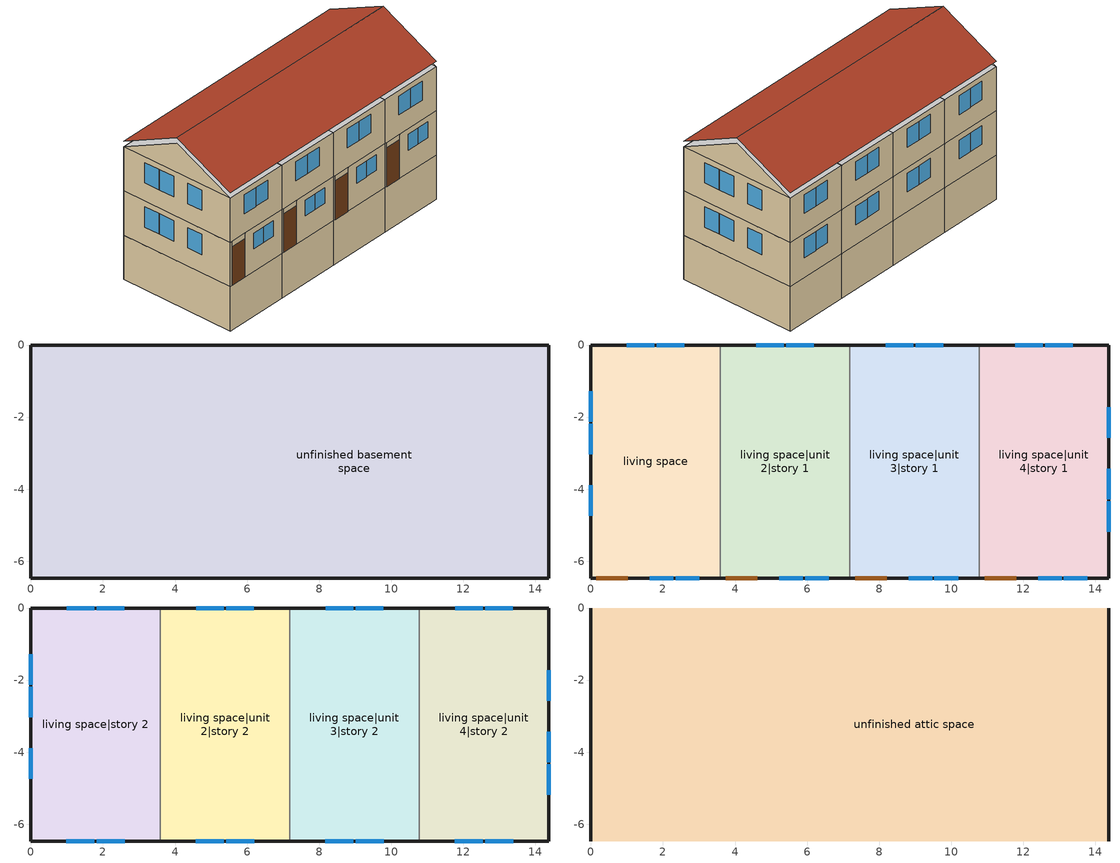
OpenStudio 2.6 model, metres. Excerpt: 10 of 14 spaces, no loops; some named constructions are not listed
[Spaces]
unfinished basement space
 floor foundation (FloorFndGrndUnfinB 3): 0,-6.47 0,0 3.59,0 3.59,-6.47 z-2.44
 floor foundation (FloorFndGrndUnfinB): 3.59,-6.47 3.59,0 7.18,0 7.18,-6.47 z-2.44
 floor foundation (FloorFndGrndUnfinB 1): 7.18,-6.47 7.18,0 10.78,0 10.78,-6.47 z-2.44
 floor foundation (FloorFndGrndUnfinB 2): 10.78,-6.47 10.78,0 14.37,0 14.37,-6.47 z-2.44
 wall foundation (WallFndGrndUnfinB 3): 7.18,0 3.59,0 0,0 0,-6.47 3.59,-6.47 7.18,-6.47 z-2.44:0
 wall foundation (WallFndGrndUnfinB 2): 7.18,-6.47 10.78,-6.47 14.37,-6.47 14.37,0 10.78,0 7.18,0 z-2.44:0
living space
 floor to unfinished basement space (FloorUnfinBInsFin Reversed): 0,-6.47 0,0 3.59,0 3.59,-6.47 z0
 wall outside (WallExtInsFin): 3.59,0 0,0 0,-6.47 0.13,-6.47 1.05,-6.47 3.59,-6.47 z0:2.44
 wall to living space|unit 2|story 1 (WallIntFinUninsFin Reversed): 3.59,-6.47 3.59,0 z0:2.44
 window (WindowConstruction): 1.64,-6.47 2.29,-6.47 / 2.35,-6.47 3,-6.47 z1.26:2.13; 2.6,0 1.83,0 / 1.77,0 1,0 z1.11:2.13; 0,-1.28 0,-2.12 / 0,-2.19 0,-3.03 / 0,-3.89 0,-4.73 z1.01:2.13
 door (Door): 0.15,-6.47 1.02,-6.47 z0:2.13
living space|unit 2|story 1
 floor to unfinished basement space (FloorUnfinBInsFin Reversed): 3.59,-6.47 3.59,0 7.18,0 7.18,-6.47 z0
 wall outside (WallExtInsFin): 7.18,0 3.59,0 / 3.59,-6.47 3.72,-6.47 4.64,-6.47 7.18,-6.47 z0:2.44
 wall to living space|unit 3|story 1 (WallIntFinUninsFin Reversed): 7.18,-6.47 7.18,0 z0:2.44
 window (WindowConstruction): 5.23,-6.47 5.88,-6.47 / 5.94,-6.47 6.6,-6.47 z1.26:2.13; 6.19,0 5.42,0 / 5.36,0 4.59,0 z1.11:2.13
 door (Door): 3.74,-6.47 4.62,-6.47 z0:2.13
living space|unit 3|story 1
 floor to unfinished basement space (FloorUnfinBInsFin Reversed): 7.18,-6.47 7.18,0 10.78,0 10.78,-6.47 z0
 wall outside (WallExtInsFin): 10.78,0 7.18,0 / 7.18,-6.47 7.31,-6.47 8.23,-6.47 10.78,-6.47 z0:2.44
 wall to living space|unit 4|story 1 (WallIntFinUninsFin Reversed): 10.78,-6.47 10.78,0 z0:2.44
 window (WindowConstruction): 8.82,-6.47 9.47,-6.47 / 9.54,-6.47 10.19,-6.47 z1.26:2.13; 9.78,0 9.01,0 / 8.95,0 8.18,0 z1.11:2.13
 door (Door): 7.34,-6.47 8.21,-6.47 z0:2.13
living space|unit 4|story 1
 floor to unfinished basement space (FloorUnfinBInsFin Reversed): 10.78,-6.47 10.78,0 14.37,0 14.37,-6.47 z0
 wall outside (WallExtInsFin): 10.78,-6.47 10.9,-6.47 11.82,-6.47 14.37,-6.47 14.37,0 10.78,0 z0:2.44
 window (WindowConstruction): 12.41,-6.47 13.07,-6.47 / 13.13,-6.47 13.78,-6.47 z1.26:2.13; 13.37,0 12.6,0 / 12.54,0 11.77,0 z1.11:2.13; 14.37,-5.18 14.37,-4.34 / 14.37,-4.28 14.37,-3.44 / 14.37,-2.58 14.37,-1.73 z1.01:2.13
 door (Door): 10.93,-6.47 11.8,-6.47 z0:2.13
living space|story 2
 floor to living space (FloorFinUninsFin): 0,-6.47 0,0 3.59,0 3.59,-6.47 z2.44
 wall outside (WallExtInsFin): 3.59,0 0,0 0,-6.47 3.59,-6.47 z2.44:4.88
 wall to living space|unit 2|story 2 (WallIntFinUninsFin Reversed): 3.59,-6.47 3.59,0 z2.44:4.88
 window (WindowConstruction): 0.99,-6.47 1.77,-6.47 / 1.83,-6.47 2.6,-6.47 z3.54:4.57; 2.6,0 1.83,0 / 1.77,0 1,0 z3.55:4.57; 0,-1.28 0,-2.12 / 0,-2.19 0,-3.03 / 0,-3.89 0,-4.73 z3.45:4.57
living space|unit 2|story 2
 floor to living space|unit 2|story 1 (FloorFinUninsFin): 3.59,-6.47 3.59,0 7.18,0 7.18,-6.47 z2.44
 wall outside (WallExtInsFin): 7.18,0 3.59,0 / 3.59,-6.47 7.18,-6.47 z2.44:4.88
 wall to living space|unit 3|story 2 (WallIntFinUninsFin Reversed): 7.18,-6.47 7.18,0 z2.44:4.88
 window (WindowConstruction): 4.58,-6.47 5.36,-6.47 / 5.42,-6.47 6.2,-6.47 z3.54:4.57; 6.19,0 5.42,0 / 5.36,0 4.59,0 z3.55:4.57
living space|unit 3|story 2
 floor to living space|unit 3|story 1 (FloorFinUninsFin): 7.18,-6.47 7.18,0 10.78,0 10.78,-6.47 z2.44
 wall outside (WallExtInsFin): 10.78,0 7.18,0 / 7.18,-6.47 10.78,-6.47 z2.44:4.88
 wall to living space|unit 4|story 2 (WallIntFinUninsFin Reversed): 10.78,-6.47 10.78,0 z2.44:4.88
 window (WindowConstruction): 8.17,-6.47 8.95,-6.47 / 9.01,-6.47 9.79,-6.47 z3.54:4.57; 9.78,0 9.01,0 / 8.95,0 8.18,0 z3.55:4.57
living space|unit 4|story 2
 floor to living space|unit 4|story 1 (FloorFinUninsFin): 10.78,-6.47 10.78,0 14.37,0 14.37,-6.47 z2.44
 wall outside (WallExtInsFin): 10.78,-6.47 14.37,-6.47 14.37,0 10.78,0 z2.44:4.88
 window (WindowConstruction): 11.76,-6.47 12.54,-6.47 / 12.6,-6.47 13.38,-6.47 z3.54:4.57; 13.37,0 12.6,0 / 12.54,0 11.77,0 z3.55:4.57; 14.37,-5.18 14.37,-4.34 / 14.37,-4.28 14.37,-3.44 / 14.37,-2.58 14.37,-1.73 z3.45:4.57
unfinished attic space
 floor to living space|story 2 (FloorFinInsUnfinAttic): 3.59,0 3.59,-6.47 0,-6.47 0,0 z4.88
 floor to living space|unit 2|story 2 (FloorFinInsUnfinAttic): 7.18,0 7.18,-6.47 3.59,-6.47 3.59,0 z4.88
 floor to living space|unit 3|story 2 (FloorFinInsUnfinAttic): 10.78,0 10.78,-6.47 7.18,-6.47 7.18,0 z4.88
 floor to living space|unit 4|story 2 (FloorFinInsUnfinAttic): 14.37,0 14.37,-6.47 10.78,-6.47 10.78,0 z4.88
 wall outside (WallExtUninsUnfin): 0,-3.23,6.49 0,0,4.88 0,-6.47,4.88; 14.37,-3.23,6.49 14.37,-6.47,4.88 14.37,0,4.88
 roof outside (RoofUnfinInsExt): 0,-3.23,6.8 14.37,-3.23,6.8 14.37,0,5.18 0,0,5.18; 14.37,-3.23,6.8 0,-3.23,6.8 0,-6.47,5.18 14.37,-6.47,5.18
[Schedule:Ruleset]
Name | Default Day Schedule | Summer Design Day Schedule | Winter Design Day Schedule
res nv_2 temp schedule | Schedule Day 69
res nv_2 avail schedule | Schedule Day 70
res mv_2 range exhaust schedule | Schedule Day 73 | res mv_2 range exhaust schedule summer design | res mv_2 range exhaust schedule winter design
res mv_2 bath exhaust schedule | Schedule Day 74 | res mv_2 bath exhaust schedule summer design | res mv_2 bath exhaust schedule winter design
res nv_3 temp schedule | Schedule Day 75
res nv_3 avail schedule | Schedule Day 76
res mv_3 range exhaust schedule | Schedule Day 79 | res mv_3 range exhaust schedule summer design | res mv_3 range exhaust schedule winter design
res mv_3 bath exhaust schedule | Schedule Day 80 | res mv_3 bath exhaust schedule summer design | res mv_3 bath exhaust schedule winter design
res nv_4 temp schedule | Schedule Day 81
res nv_4 avail schedule | Schedule Day 82
res mv_4 range exhaust schedule | Schedule Day 85 | res mv_4 range exhaust schedule summer design | res mv_4 range exhaust schedule winter design
res mv_4 bath exhaust schedule | Schedule Day 86 | res mv_4 bath exhaust schedule summer design | res mv_4 bath exhaust schedule winter design
[Schedule:Day]
Schedule Day 69; Schedule Day 70; Schedule Day 73; res mv_2 range exhaust schedule winter design; Schedule Day 74; res mv_2 bath exhaust schedule winter design; Schedule Day 75; Schedule Day 76; Schedule Day 79; res mv_3 range exhaust schedule winter design; Schedule Day 80; res mv_3 bath exhaust schedule winter design; Schedule Day 81; Schedule Day 82; Schedule Day 85; res mv_4 range exhaust schedule winter design; Schedule Day 86; res mv_4 bath exhaust schedule winter design: 24, 0, 0
res nv_2 temp schedule allday1; res nv_2 temp schedule allday2; res nv_2 temp schedule allday3; res nv_2 temp schedule allday4; res nv_2 temp schedule allday11; res nv_2 temp schedule allday12; res nv_3 temp schedule allday1; res nv_3 temp schedule allday2; res nv_3 temp schedule allday3; res nv_3 temp schedule allday4; res nv_3 temp schedule allday11; res nv_3 temp schedule allday12; res nv_4 temp schedule allday1; res nv_4 temp schedule allday2; res nv_4 temp schedule allday3; res nv_4 temp schedule allday4; res nv_4 temp schedule allday11; res nv_4 temp schedule allday12: 1, 0, 23.8889, 24, 0, 23.8889
res nv_2 temp schedule allday5; res nv_2 temp schedule allday6; res nv_2 temp schedule allday10; res nv_3 temp schedule allday5; res nv_3 temp schedule allday6; res nv_3 temp schedule allday10; res nv_4 temp schedule allday5; res nv_4 temp schedule allday6; res nv_4 temp schedule allday10: 24, 0, 22.2222
res nv_2 temp schedule allday7; res nv_2 temp schedule allday8; res nv_2 temp schedule allday9; res nv_3 temp schedule allday7; res nv_3 temp schedule allday8; res nv_3 temp schedule allday9; res nv_4 temp schedule allday7; res nv_4 temp schedule allday8; res nv_4 temp schedule allday9: 1, 0, 22.2222, 24, 0, 22.2222
res nv_2 availability schedule allday1 on; res nv_2 availability schedule allday1 on 1; res nv_2 availability schedule allday1 on 2; res nv_2 availability schedule allday1 on 3; res nv_2 availability schedule allday1 on 4; res nv_2 availability schedule allday1 on 5; res nv_2 availability schedule allday1 on 6; res nv_2 availability schedule allday1 on 7; res nv_2 availability schedule allday1 on 8; res nv_2 availability schedule allday1 on 9; res nv_2 availability schedule allday1 on 10; res nv_2 availability schedule allday1 on 11; res nv_3 availability schedule allday1 on; res nv_3 availability schedule allday1 on 1; res nv_3 availability schedule allday1 on 2; res nv_3 availability schedule allday1 on 3; res nv_3 availability schedule allday1 on 4; res nv_3 availability schedule allday1 on 5; res nv_3 availability schedule allday1 on 6; res nv_3 availability schedule allday1 on 7; res nv_3 availability schedule allday1 on 8; res nv_3 availability schedule allday1 on 9; res nv_3 availability schedule allday1 on 10; res nv_3 availability schedule allday1 on 11; res nv_4 availability schedule allday1 on; res nv_4 availability schedule allday1 on 1; res nv_4 availability schedule allday1 on 2; res nv_4 availability schedule allday1 on 3; res nv_4 availability schedule allday1 on 4; res nv_4 availability schedule allday1 on 5; res nv_4 availability schedule allday1 on 6; res nv_4 availability schedule allday1 on 7; res nv_4 availability schedule allday1 on 8; res nv_4 availability schedule allday1 on 9; res nv_4 availability schedule allday1 on 10; res nv_4 availability schedule allday1 on 11: 1, 0, 1, 2, 0, 1, 3, 0, 1, 4, 0, 1, 5, 0, 1, 6, 0, 1, 7, 0, 1, 8, 0, 1, 9, 0, 1, 10, 0, 1, 11, 0, 1, 12, 0, 1, 13, 0, 1, 14, 0, 1, 15, 0, 1, 16, 0, 1, 17, 0, 1, 18, 0, 1, 19, 0, 1, 20, 0, 1, 21, 0, 1, 22, 0, 1, 23, 0, 1, 24, 0, 1
res mv_2 range exhaust schedule allday1; res mv_2 range exhaust schedule allday2; res mv_2 range exhaust schedule allday3; res mv_2 range exhaust schedule allday4; res mv_2 range exhaust schedule allday5; res mv_2 range exhaust schedule allday6; res mv_2 range exhaust schedule allday7; res mv_2 range exhaust schedule allday8; res mv_2 range exhaust schedule allday9; res mv_2 range exhaust schedule allday10; res mv_2 range exhaust schedule allday11; res mv_2 range exhaust schedule allday12; res mv_3 range exhaust schedule allday1; res mv_3 range exhaust schedule allday2; res mv_3 range exhaust schedule allday3; res mv_3 range exhaust schedule allday4; res mv_3 range exhaust schedule allday5; res mv_3 range exhaust schedule allday6; res mv_3 range exhaust schedule allday7; res mv_3 range exhaust schedule allday8; res mv_3 range exhaust schedule allday9; res mv_3 range exhaust schedule allday10; res mv_3 range exhaust schedule allday11; res mv_3 range exhaust schedule allday12; res mv_4 range exhaust schedule allday1; res mv_4 range exhaust schedule allday2; res mv_4 range exhaust schedule allday3; res mv_4 range exhaust schedule allday4; res mv_4 range exhaust schedule allday5; res mv_4 range exhaust schedule allday6; res mv_4 range exhaust schedule allday7; res mv_4 range exhaust schedule allday8; res mv_4 range exhaust schedule allday9; res mv_4 range exhaust schedule allday10; res mv_4 range exhaust schedule allday11; res mv_4 range exhaust schedule allday12: 15, 0, 0, 16, 0, 1, 24, 0, 0
res mv_2 range exhaust schedule summer design; res mv_2 bath exhaust schedule summer design; res mv_3 range exhaust schedule summer design; res mv_3 bath exhaust schedule summer design; res mv_4 range exhaust schedule summer design; res mv_4 bath exhaust schedule summer design: 24, 0, 1
res mv_2 bath exhaust schedule allday1; res mv_2 bath exhaust schedule allday2; res mv_2 bath exhaust schedule allday3; res mv_2 bath exhaust schedule allday4; res mv_2 bath exhaust schedule allday5; res mv_2 bath exhaust schedule allday6; res mv_2 bath exhaust schedule allday7; res mv_2 bath exhaust schedule allday8; res mv_2 bath exhaust schedule allday9; res mv_2 bath exhaust schedule allday10; res mv_2 bath exhaust schedule allday11; res mv_2 bath exhaust schedule allday12; res mv_3 bath exhaust schedule allday1; res mv_3 bath exhaust schedule allday2; res mv_3 bath exhaust schedule allday3; res mv_3 bath exhaust schedule allday4; res mv_3 bath exhaust schedule allday5; res mv_3 bath exhaust schedule allday6; res mv_3 bath exhaust schedule allday7; res mv_3 bath exhaust schedule allday8; res mv_3 bath exhaust schedule allday9; res mv_3 bath exhaust schedule allday10; res mv_3 bath exhaust schedule allday11; res mv_3 bath exhaust schedule allday12; res mv_4 bath exhaust schedule allday1; res mv_4 bath exhaust schedule allday2; res mv_4 bath exhaust schedule allday3; res mv_4 bath exhaust schedule allday4; res mv_4 bath exhaust schedule allday5; res mv_4 bath exhaust schedule allday6; res mv_4 bath exhaust schedule allday7; res mv_4 bath exhaust schedule allday8; res mv_4 bath exhaust schedule allday9; res mv_4 bath exhaust schedule allday10; res mv_4 bath exhaust schedule allday11; res mv_4 bath exhaust schedule allday12: 4, 0, 0, 5, 0, 1, 24, 0, 0
[Schedule:Rule] Apply Monday=Yes; Apply Wednesday=Yes; Apply Friday=Yes; Date Specification Type=DateRange; Start Day=1
Name | Schedule Ruleset | Rule Order | Day Schedule | Apply Sunday | Apply Tuesday | Apply Thursday | Apply Saturday | Start Month | End Month | End Day
res nv_2 temp schedule allday ruleset1 | res nv_2 temp schedule | 11 | res nv_2 temp schedule allday1 | Yes | Yes | Yes | Yes | 1 | 1 | 31
res nv_2 temp schedule allday ruleset2 | res nv_2 temp schedule | 10 | res nv_2 temp schedule allday2 | Yes | Yes | Yes | Yes | 2 | 2 | 28
res nv_2 temp schedule allday ruleset3 | res nv_2 temp schedule | 9 | res nv_2 temp schedule allday3 | Yes | Yes | Yes | Yes | 3 | 3 | 31
res nv_2 temp schedule allday ruleset4 | res nv_2 temp schedule | 8 | res nv_2 temp schedule allday4 | Yes | Yes | Yes | Yes | 4 | 4 | 30
res nv_2 temp schedule allday ruleset5 | res nv_2 temp schedule | 7 | res nv_2 temp schedule allday5 | Yes | Yes | Yes | Yes | 5 | 5 | 31
res nv_2 temp schedule allday ruleset6 | res nv_2 temp schedule | 6 | res nv_2 temp schedule allday6 | Yes | Yes | Yes | Yes | 6 | 6 | 30
res nv_2 temp schedule allday ruleset7 | res nv_2 temp schedule | 5 | res nv_2 temp schedule allday7 | Yes | Yes | Yes | Yes | 7 | 7 | 31
res nv_2 temp schedule allday ruleset8 | res nv_2 temp schedule | 4 | res nv_2 temp schedule allday8 | Yes | Yes | Yes | Yes | 8 | 8 | 31
res nv_2 temp schedule allday ruleset9 | res nv_2 temp schedule | 3 | res nv_2 temp schedule allday9 | Yes | Yes | Yes | Yes | 9 | 9 | 30
res nv_2 temp schedule allday ruleset10 | res nv_2 temp schedule | 2 | res nv_2 temp schedule allday10 | Yes | Yes | Yes | Yes | 10 | 10 | 31
res nv_2 temp schedule allday ruleset11 | res nv_2 temp schedule | 1 | res nv_2 temp schedule allday11 | Yes | Yes | Yes | Yes | 11 | 11 | 30
res nv_2 temp schedule allday ruleset12 | res nv_2 temp schedule | 0 | res nv_2 temp schedule allday12 | Yes | Yes | Yes | Yes | 12 | 12 | 31
res nv_2 availability schedule allday ruleset1 on | res nv_2 avail schedule | 11 | res nv_2 availability schedule allday1 on |  |  |  |  | 1 | 1 | 31
res nv_2 availability schedule allday ruleset2 on | res nv_2 avail schedule | 10 | res nv_2 availability schedule allday1 on 1 |  |  |  |  | 2 | 2 | 28
res nv_2 availability schedule allday ruleset3 on | res nv_2 avail schedule | 9 | res nv_2 availability schedule allday1 on 2 |  |  |  |  | 3 | 3 | 31
res nv_2 availability schedule allday ruleset4 on | res nv_2 avail schedule | 8 | res nv_2 availability schedule allday1 on 3 |  |  |  |  | 4 | 4 | 30
res nv_2 availability schedule allday ruleset5 on | res nv_2 avail schedule | 7 | res nv_2 availability schedule allday1 on 4 |  |  |  |  | 5 | 5 | 31
res nv_2 availability schedule allday ruleset6 on | res nv_2 avail schedule | 6 | res nv_2 availability schedule allday1 on 5 |  |  |  |  | 6 | 6 | 30
res nv_2 availability schedule allday ruleset7 on | res nv_2 avail schedule | 5 | res nv_2 availability schedule allday1 on 6 |  |  |  |  | 7 | 7 | 31
res nv_2 availability schedule allday ruleset8 on | res nv_2 avail schedule | 4 | res nv_2 availability schedule allday1 on 7 |  |  |  |  | 8 | 8 | 31
res nv_2 availability schedule allday ruleset9 on | res nv_2 avail schedule | 3 | res nv_2 availability schedule allday1 on 8 |  |  |  |  | 9 | 9 | 30
res nv_2 availability schedule allday ruleset10 on | res nv_2 avail schedule | 2 | res nv_2 availability schedule allday1 on 9 |  |  |  |  | 10 | 10 | 31
res nv_2 availability schedule allday ruleset11 on | res nv_2 avail schedule | 1 | res nv_2 availability schedule allday1 on 10 |  |  |  |  | 11 | 11 | 30
res nv_2 availability schedule allday ruleset12 on | res nv_2 avail schedule | 0 | res nv_2 availability schedule allday1 on 11 |  |  |  |  | 12 | 12 | 31
res mv_2 range exhaust schedule allday ruleset1 | res mv_2 range exhaust schedule | 11 | res mv_2 range exhaust schedule allday1 | Yes | Yes | Yes | Yes | 1 | 1 | 31
res mv_2 range exhaust schedule allday ruleset2 | res mv_2 range exhaust schedule | 10 | res mv_2 range exhaust schedule allday2 | Yes | Yes | Yes | Yes | 2 | 2 | 28
res mv_2 range exhaust schedule allday ruleset3 | res mv_2 range exhaust schedule | 9 | res mv_2 range exhaust schedule allday3 | Yes | Yes | Yes | Yes | 3 | 3 | 31
res mv_2 range exhaust schedule allday ruleset4 | res mv_2 range exhaust schedule | 8 | res mv_2 range exhaust schedule allday4 | Yes | Yes | Yes | Yes | 4 | 4 | 30
res mv_2 range exhaust schedule allday ruleset5 | res mv_2 range exhaust schedule | 7 | res mv_2 range exhaust schedule allday5 | Yes | Yes | Yes | Yes | 5 | 5 | 31
res mv_2 range exhaust schedule allday ruleset6 | res mv_2 range exhaust schedule | 6 | res mv_2 range exhaust schedule allday6 | Yes | Yes | Yes | Yes | 6 | 6 | 30
res mv_2 range exhaust schedule allday ruleset7 | res mv_2 range exhaust schedule | 5 | res mv_2 range exhaust schedule allday7 | Yes | Yes | Yes | Yes | 7 | 7 | 31
res mv_2 range exhaust schedule allday ruleset8 | res mv_2 range exhaust schedule | 4 | res mv_2 range exhaust schedule allday8 | Yes | Yes | Yes | Yes | 8 | 8 | 31
res mv_2 range exhaust schedule allday ruleset9 | res mv_2 range exhaust schedule | 3 | res mv_2 range exhaust schedule allday9 | Yes | Yes | Yes | Yes | 9 | 9 | 30
res mv_2 range exhaust schedule allday ruleset10 | res mv_2 range exhaust schedule | 2 | res mv_2 range exhaust schedule allday10 | Yes | Yes | Yes | Yes | 10 | 10 | 31
res mv_2 range exhaust schedule allday ruleset11 | res mv_2 range exhaust schedule | 1 | res mv_2 range exhaust schedule allday11 | Yes | Yes | Yes | Yes | 11 | 11 | 30
res mv_2 range exhaust schedule allday ruleset12 | res mv_2 range exhaust schedule | 0 | res mv_2 range exhaust schedule allday12 | Yes | Yes | Yes | Yes | 12 | 12 | 31
res mv_2 bath exhaust schedule allday ruleset1 | res mv_2 bath exhaust schedule | 11 | res mv_2 bath exhaust schedule allday1 | Yes | Yes | Yes | Yes | 1 | 1 | 31
res mv_2 bath exhaust schedule allday ruleset2 | res mv_2 bath exhaust schedule | 10 | res mv_2 bath exhaust schedule allday2 | Yes | Yes | Yes | Yes | 2 | 2 | 28
res mv_2 bath exhaust schedule allday ruleset3 | res mv_2 bath exhaust schedule | 9 | res mv_2 bath exhaust schedule allday3 | Yes | Yes | Yes | Yes | 3 | 3 | 31
res mv_2 bath exhaust schedule allday ruleset4 | res mv_2 bath exhaust schedule | 8 | res mv_2 bath exhaust schedule allday4 | Yes | Yes | Yes | Yes | 4 | 4 | 30
res mv_2 bath exhaust schedule allday ruleset5 | res mv_2 bath exhaust schedule | 7 | res mv_2 bath exhaust schedule allday5 | Yes | Yes | Yes | Yes | 5 | 5 | 31
res mv_2 bath exhaust schedule allday ruleset6 | res mv_2 bath exhaust schedule | 6 | res mv_2 bath exhaust schedule allday6 | Yes | Yes | Yes | Yes | 6 | 6 | 30
res mv_2 bath exhaust schedule allday ruleset7 | res mv_2 bath exhaust schedule | 5 | res mv_2 bath exhaust schedule allday7 | Yes | Yes | Yes | Yes | 7 | 7 | 31
res mv_2 bath exhaust schedule allday ruleset8 | res mv_2 bath exhaust schedule | 4 | res mv_2 bath exhaust schedule allday8 | Yes | Yes | Yes | Yes | 8 | 8 | 31
res mv_2 bath exhaust schedule allday ruleset9 | res mv_2 bath exhaust schedule | 3 | res mv_2 bath exhaust schedule allday9 | Yes | Yes | Yes | Yes | 9 | 9 | 30
res mv_2 bath exhaust schedule allday ruleset10 | res mv_2 bath exhaust schedule | 2 | res mv_2 bath exhaust schedule allday10 | Yes | Yes | Yes | Yes | 10 | 10 | 31
res mv_2 bath exhaust schedule allday ruleset11 | res mv_2 bath exhaust schedule | 1 | res mv_2 bath exhaust schedule allday11 | Yes | Yes | Yes | Yes | 11 | 11 | 30
res mv_2 bath exhaust schedule allday ruleset12 | res mv_2 bath exhaust schedule | 0 | res mv_2 bath exhaust schedule allday12 | Yes | Yes | Yes | Yes | 12 | 12 | 31
res nv_3 temp schedule allday ruleset1 | res nv_3 temp schedule | 11 | res nv_3 temp schedule allday1 | Yes | Yes | Yes | Yes | 1 | 1 | 31
res nv_3 temp schedule allday ruleset2 | res nv_3 temp schedule | 10 | res nv_3 temp schedule allday2 | Yes | Yes | Yes | Yes | 2 | 2 | 28
res nv_3 temp schedule allday ruleset3 | res nv_3 temp schedule | 9 | res nv_3 temp schedule allday3 | Yes | Yes | Yes | Yes | 3 | 3 | 31
res nv_3 temp schedule allday ruleset4 | res nv_3 temp schedule | 8 | res nv_3 temp schedule allday4 | Yes | Yes | Yes | Yes | 4 | 4 | 30
res nv_3 temp schedule allday ruleset5 | res nv_3 temp schedule | 7 | res nv_3 temp schedule allday5 | Yes | Yes | Yes | Yes | 5 | 5 | 31
res nv_3 temp schedule allday ruleset6 | res nv_3 temp schedule | 6 | res nv_3 temp schedule allday6 | Yes | Yes | Yes | Yes | 6 | 6 | 30
res nv_3 temp schedule allday ruleset7 | res nv_3 temp schedule | 5 | res nv_3 temp schedule allday7 | Yes | Yes | Yes | Yes | 7 | 7 | 31
res nv_3 temp schedule allday ruleset8 | res nv_3 temp schedule | 4 | res nv_3 temp schedule allday8 | Yes | Yes | Yes | Yes | 8 | 8 | 31
res nv_3 temp schedule allday ruleset9 | res nv_3 temp schedule | 3 | res nv_3 temp schedule allday9 | Yes | Yes | Yes | Yes | 9 | 9 | 30
res nv_3 temp schedule allday ruleset10 | res nv_3 temp schedule | 2 | res nv_3 temp schedule allday10 | Yes | Yes | Yes | Yes | 10 | 10 | 31
res nv_3 temp schedule allday ruleset11 | res nv_3 temp schedule | 1 | res nv_3 temp schedule allday11 | Yes | Yes | Yes | Yes | 11 | 11 | 30
res nv_3 temp schedule allday ruleset12 | res nv_3 temp schedule | 0 | res nv_3 temp schedule allday12 | Yes | Yes | Yes | Yes | 12 | 12 | 31
res nv_3 availability schedule allday ruleset1 on | res nv_3 avail schedule | 11 | res nv_3 availability schedule allday1 on |  |  |  |  | 1 | 1 | 31
res nv_3 availability schedule allday ruleset2 on | res nv_3 avail schedule | 10 | res nv_3 availability schedule allday1 on 1 |  |  |  |  | 2 | 2 | 28
res nv_3 availability schedule allday ruleset3 on | res nv_3 avail schedule | 9 | res nv_3 availability schedule allday1 on 2 |  |  |  |  | 3 | 3 | 31
res nv_3 availability schedule allday ruleset4 on | res nv_3 avail schedule | 8 | res nv_3 availability schedule allday1 on 3 |  |  |  |  | 4 | 4 | 30
res nv_3 availability schedule allday ruleset5 on | res nv_3 avail schedule | 7 | res nv_3 availability schedule allday1 on 4 |  |  |  |  | 5 | 5 | 31
res nv_3 availability schedule allday ruleset6 on | res nv_3 avail schedule | 6 | res nv_3 availability schedule allday1 on 5 |  |  |  |  | 6 | 6 | 30
res nv_3 availability schedule allday ruleset7 on | res nv_3 avail schedule | 5 | res nv_3 availability schedule allday1 on 6 |  |  |  |  | 7 | 7 | 31
res nv_3 availability schedule allday ruleset8 on | res nv_3 avail schedule | 4 | res nv_3 availability schedule allday1 on 7 |  |  |  |  | 8 | 8 | 31
res nv_3 availability schedule allday ruleset9 on | res nv_3 avail schedule | 3 | res nv_3 availability schedule allday1 on 8 |  |  |  |  | 9 | 9 | 30
res nv_3 availability schedule allday ruleset10 on | res nv_3 avail schedule | 2 | res nv_3 availability schedule allday1 on 9 |  |  |  |  | 10 | 10 | 31
res nv_3 availability schedule allday ruleset11 on | res nv_3 avail schedule | 1 | res nv_3 availability schedule allday1 on 10 |  |  |  |  | 11 | 11 | 30
res nv_3 availability schedule allday ruleset12 on | res nv_3 avail schedule | 0 | res nv_3 availability schedule allday1 on 11 |  |  |  |  | 12 | 12 | 31
res mv_3 range exhaust schedule allday ruleset1 | res mv_3 range exhaust schedule | 11 | res mv_3 range exhaust schedule allday1 | Yes | Yes | Yes | Yes | 1 | 1 | 31
res mv_3 range exhaust schedule allday ruleset2 | res mv_3 range exhaust schedule | 10 | res mv_3 range exhaust schedule allday2 | Yes | Yes | Yes | Yes | 2 | 2 | 28
res mv_3 range exhaust schedule allday ruleset3 | res mv_3 range exhaust schedule | 9 | res mv_3 range exhaust schedule allday3 | Yes | Yes | Yes | Yes | 3 | 3 | 31
res mv_3 range exhaust schedule allday ruleset4 | res mv_3 range exhaust schedule | 8 | res mv_3 range exhaust schedule allday4 | Yes | Yes | Yes | Yes | 4 | 4 | 30
res mv_3 range exhaust schedule allday ruleset5 | res mv_3 range exhaust schedule | 7 | res mv_3 range exhaust schedule allday5 | Yes | Yes | Yes | Yes | 5 | 5 | 31
res mv_3 range exhaust schedule allday ruleset6 | res mv_3 range exhaust schedule | 6 | res mv_3 range exhaust schedule allday6 | Yes | Yes | Yes | Yes | 6 | 6 | 30
res mv_3 range exhaust schedule allday ruleset7 | res mv_3 range exhaust schedule | 5 | res mv_3 range exhaust schedule allday7 | Yes | Yes | Yes | Yes | 7 | 7 | 31
res mv_3 range exhaust schedule allday ruleset8 | res mv_3 range exhaust schedule | 4 | res mv_3 range exhaust schedule allday8 | Yes | Yes | Yes | Yes | 8 | 8 | 31
res mv_3 range exhaust schedule allday ruleset9 | res mv_3 range exhaust schedule | 3 | res mv_3 range exhaust schedule allday9 | Yes | Yes | Yes | Yes | 9 | 9 | 30
res mv_3 range exhaust schedule allday ruleset10 | res mv_3 range exhaust schedule | 2 | res mv_3 range exhaust schedule allday10 | Yes | Yes | Yes | Yes | 10 | 10 | 31
res mv_3 range exhaust schedule allday ruleset11 | res mv_3 range exhaust schedule | 1 | res mv_3 range exhaust schedule allday11 | Yes | Yes | Yes | Yes | 11 | 11 | 30
res mv_3 range exhaust schedule allday ruleset12 | res mv_3 range exhaust schedule | 0 | res mv_3 range exhaust schedule allday12 | Yes | Yes | Yes | Yes | 12 | 12 | 31
res mv_3 bath exhaust schedule allday ruleset1 | res mv_3 bath exhaust schedule | 11 | res mv_3 bath exhaust schedule allday1 | Yes | Yes | Yes | Yes | 1 | 1 | 31
res mv_3 bath exhaust schedule allday ruleset2 | res mv_3 bath exhaust schedule | 10 | res mv_3 bath exhaust schedule allday2 | Yes | Yes | Yes | Yes | 2 | 2 | 28
res mv_3 bath exhaust schedule allday ruleset3 | res mv_3 bath exhaust schedule | 9 | res mv_3 bath exhaust schedule allday3 | Yes | Yes | Yes | Yes | 3 | 3 | 31
res mv_3 bath exhaust schedule allday ruleset4 | res mv_3 bath exhaust schedule | 8 | res mv_3 bath exhaust schedule allday4 | Yes | Yes | Yes | Yes | 4 | 4 | 30
res mv_3 bath exhaust schedule allday ruleset5 | res mv_3 bath exhaust schedule | 7 | res mv_3 bath exhaust schedule allday5 | Yes | Yes | Yes | Yes | 5 | 5 | 31
res mv_3 bath exhaust schedule allday ruleset6 | res mv_3 bath exhaust schedule | 6 | res mv_3 bath exhaust schedule allday6 | Yes | Yes | Yes | Yes | 6 | 6 | 30
res mv_3 bath exhaust schedule allday ruleset7 | res mv_3 bath exhaust schedule | 5 | res mv_3 bath exhaust schedule allday7 | Yes | Yes | Yes | Yes | 7 | 7 | 31
res mv_3 bath exhaust schedule allday ruleset8 | res mv_3 bath exhaust schedule | 4 | res mv_3 bath exhaust schedule allday8 | Yes | Yes | Yes | Yes | 8 | 8 | 31
res mv_3 bath exhaust schedule allday ruleset9 | res mv_3 bath exhaust schedule | 3 | res mv_3 bath exhaust schedule allday9 | Yes | Yes | Yes | Yes | 9 | 9 | 30
res mv_3 bath exhaust schedule allday ruleset10 | res mv_3 bath exhaust schedule | 2 | res mv_3 bath exhaust schedule allday10 | Yes | Yes | Yes | Yes | 10 | 10 | 31
res mv_3 bath exhaust schedule allday ruleset11 | res mv_3 bath exhaust schedule | 1 | res mv_3 bath exhaust schedule allday11 | Yes | Yes | Yes | Yes | 11 | 11 | 30
res mv_3 bath exhaust schedule allday ruleset12 | res mv_3 bath exhaust schedule | 0 | res mv_3 bath exhaust schedule allday12 | Yes | Yes | Yes | Yes | 12 | 12 | 31
res nv_4 temp schedule allday ruleset1 | res nv_4 temp schedule | 11 | res nv_4 temp schedule allday1 | Yes | Yes | Yes | Yes | 1 | 1 | 31
res nv_4 temp schedule allday ruleset2 | res nv_4 temp schedule | 10 | res nv_4 temp schedule allday2 | Yes | Yes | Yes | Yes | 2 | 2 | 28
res nv_4 temp schedule allday ruleset3 | res nv_4 temp schedule | 9 | res nv_4 temp schedule allday3 | Yes | Yes | Yes | Yes | 3 | 3 | 31
res nv_4 temp schedule allday ruleset4 | res nv_4 temp schedule | 8 | res nv_4 temp schedule allday4 | Yes | Yes | Yes | Yes | 4 | 4 | 30
res nv_4 temp schedule allday ruleset5 | res nv_4 temp schedule | 7 | res nv_4 temp schedule allday5 | Yes | Yes | Yes | Yes | 5 | 5 | 31
res nv_4 temp schedule allday ruleset6 | res nv_4 temp schedule | 6 | res nv_4 temp schedule allday6 | Yes | Yes | Yes | Yes | 6 | 6 | 30
res nv_4 temp schedule allday ruleset7 | res nv_4 temp schedule | 5 | res nv_4 temp schedule allday7 | Yes | Yes | Yes | Yes | 7 | 7 | 31
res nv_4 temp schedule allday ruleset8 | res nv_4 temp schedule | 4 | res nv_4 temp schedule allday8 | Yes | Yes | Yes | Yes | 8 | 8 | 31
res nv_4 temp schedule allday ruleset9 | res nv_4 temp schedule | 3 | res nv_4 temp schedule allday9 | Yes | Yes | Yes | Yes | 9 | 9 | 30
res nv_4 temp schedule allday ruleset10 | res nv_4 temp schedule | 2 | res nv_4 temp schedule allday10 | Yes | Yes | Yes | Yes | 10 | 10 | 31
res nv_4 temp schedule allday ruleset11 | res nv_4 temp schedule | 1 | res nv_4 temp schedule allday11 | Yes | Yes | Yes | Yes | 11 | 11 | 30
res nv_4 temp schedule allday ruleset12 | res nv_4 temp schedule | 0 | res nv_4 temp schedule allday12 | Yes | Yes | Yes | Yes | 12 | 12 | 31
res nv_4 availability schedule allday ruleset1 on | res nv_4 avail schedule | 11 | res nv_4 availability schedule allday1 on |  |  |  |  | 1 | 1 | 31
res nv_4 availability schedule allday ruleset2 on | res nv_4 avail schedule | 10 | res nv_4 availability schedule allday1 on 1 |  |  |  |  | 2 | 2 | 28
res nv_4 availability schedule allday ruleset3 on | res nv_4 avail schedule | 9 | res nv_4 availability schedule allday1 on 2 |  |  |  |  | 3 | 3 | 31
res nv_4 availability schedule allday ruleset4 on | res nv_4 avail schedule | 8 | res nv_4 availability schedule allday1 on 3 |  |  |  |  | 4 | 4 | 30
res nv_4 availability schedule allday ruleset5 on | res nv_4 avail schedule | 7 | res nv_4 availability schedule allday1 on 4 |  |  |  |  | 5 | 5 | 31
res nv_4 availability schedule allday ruleset6 on | res nv_4 avail schedule | 6 | res nv_4 availability schedule allday1 on 5 |  |  |  |  | 6 | 6 | 30
res nv_4 availability schedule allday ruleset7 on | res nv_4 avail schedule | 5 | res nv_4 availability schedule allday1 on 6 |  |  |  |  | 7 | 7 | 31
res nv_4 availability schedule allday ruleset8 on | res nv_4 avail schedule | 4 | res nv_4 availability schedule allday1 on 7 |  |  |  |  | 8 | 8 | 31
res nv_4 availability schedule allday ruleset9 on | res nv_4 avail schedule | 3 | res nv_4 availability schedule allday1 on 8 |  |  |  |  | 9 | 9 | 30
res nv_4 availability schedule allday ruleset10 on | res nv_4 avail schedule | 2 | res nv_4 availability schedule allday1 on 9 |  |  |  |  | 10 | 10 | 31
res nv_4 availability schedule allday ruleset11 on | res nv_4 avail schedule | 1 | res nv_4 availability schedule allday1 on 10 |  |  |  |  | 11 | 11 | 30
res nv_4 availability schedule allday ruleset12 on | res nv_4 avail schedule | 0 | res nv_4 availability schedule allday1 on 11 |  |  |  |  | 12 | 12 | 31
res mv_4 range exhaust schedule allday ruleset1 | res mv_4 range exhaust schedule | 11 | res mv_4 range exhaust schedule allday1 | Yes | Yes | Yes | Yes | 1 | 1 | 31
res mv_4 range exhaust schedule allday ruleset2 | res mv_4 range exhaust schedule | 10 | res mv_4 range exhaust schedule allday2 | Yes | Yes | Yes | Yes | 2 | 2 | 28
res mv_4 range exhaust schedule allday ruleset3 | res mv_4 range exhaust schedule | 9 | res mv_4 range exhaust schedule allday3 | Yes | Yes | Yes | Yes | 3 | 3 | 31
res mv_4 range exhaust schedule allday ruleset4 | res mv_4 range exhaust schedule | 8 | res mv_4 range exhaust schedule allday4 | Yes | Yes | Yes | Yes | 4 | 4 | 30
res mv_4 range exhaust schedule allday ruleset5 | res mv_4 range exhaust schedule | 7 | res mv_4 range exhaust schedule allday5 | Yes | Yes | Yes | Yes | 5 | 5 | 31
res mv_4 range exhaust schedule allday ruleset6 | res mv_4 range exhaust schedule | 6 | res mv_4 range exhaust schedule allday6 | Yes | Yes | Yes | Yes | 6 | 6 | 30
res mv_4 range exhaust schedule allday ruleset7 | res mv_4 range exhaust schedule | 5 | res mv_4 range exhaust schedule allday7 | Yes | Yes | Yes | Yes | 7 | 7 | 31
res mv_4 range exhaust schedule allday ruleset8 | res mv_4 range exhaust schedule | 4 | res mv_4 range exhaust schedule allday8 | Yes | Yes | Yes | Yes | 8 | 8 | 31
res mv_4 range exhaust schedule allday ruleset9 | res mv_4 range exhaust schedule | 3 | res mv_4 range exhaust schedule allday9 | Yes | Yes | Yes | Yes | 9 | 9 | 30
res mv_4 range exhaust schedule allday ruleset10 | res mv_4 range exhaust schedule | 2 | res mv_4 range exhaust schedule allday10 | Yes | Yes | Yes | Yes | 10 | 10 | 31
res mv_4 range exhaust schedule allday ruleset11 | res mv_4 range exhaust schedule | 1 | res mv_4 range exhaust schedule allday11 | Yes | Yes | Yes | Yes | 11 | 11 | 30
res mv_4 range exhaust schedule allday ruleset12 | res mv_4 range exhaust schedule | 0 | res mv_4 range exhaust schedule allday12 | Yes | Yes | Yes | Yes | 12 | 12 | 31
res mv_4 bath exhaust schedule allday ruleset1 | res mv_4 bath exhaust schedule | 11 | res mv_4 bath exhaust schedule allday1 | Yes | Yes | Yes | Yes | 1 | 1 | 31
res mv_4 bath exhaust schedule allday ruleset2 | res mv_4 bath exhaust schedule | 10 | res mv_4 bath exhaust schedule allday2 | Yes | Yes | Yes | Yes | 2 | 2 | 28
res mv_4 bath exhaust schedule allday ruleset3 | res mv_4 bath exhaust schedule | 9 | res mv_4 bath exhaust schedule allday3 | Yes | Yes | Yes | Yes | 3 | 3 | 31
res mv_4 bath exhaust schedule allday ruleset4 | res mv_4 bath exhaust schedule | 8 | res mv_4 bath exhaust schedule allday4 | Yes | Yes | Yes | Yes | 4 | 4 | 30
res mv_4 bath exhaust schedule allday ruleset5 | res mv_4 bath exhaust schedule | 7 | res mv_4 bath exhaust schedule allday5 | Yes | Yes | Yes | Yes | 5 | 5 | 31
res mv_4 bath exhaust schedule allday ruleset6 | res mv_4 bath exhaust schedule | 6 | res mv_4 bath exhaust schedule allday6 | Yes | Yes | Yes | Yes | 6 | 6 | 30
res mv_4 bath exhaust schedule allday ruleset7 | res mv_4 bath exhaust schedule | 5 | res mv_4 bath exhaust schedule allday7 | Yes | Yes | Yes | Yes | 7 | 7 | 31
res mv_4 bath exhaust schedule allday ruleset8 | res mv_4 bath exhaust schedule | 4 | res mv_4 bath exhaust schedule allday8 | Yes | Yes | Yes | Yes | 8 | 8 | 31
res mv_4 bath exhaust schedule allday ruleset9 | res mv_4 bath exhaust schedule | 3 | res mv_4 bath exhaust schedule allday9 | Yes | Yes | Yes | Yes | 9 | 9 | 30
res mv_4 bath exhaust schedule allday ruleset10 | res mv_4 bath exhaust schedule | 2 | res mv_4 bath exhaust schedule allday10 | Yes | Yes | Yes | Yes | 10 | 10 | 31
res mv_4 bath exhaust schedule allday ruleset11 | res mv_4 bath exhaust schedule | 1 | res mv_4 bath exhaust schedule allday11 | Yes | Yes | Yes | Yes | 11 | 11 | 30
res mv_4 bath exhaust schedule allday ruleset12 | res mv_4 bath exhaust schedule | 0 | res mv_4 bath exhaust schedule allday12 | Yes | Yes | Yes | Yes | 12 | 12 | 31
[Curve:Biquadratic] Minimum Value of x=-100; Maximum Value of x=100; Minimum Value of y=-100; Maximum Value of y=100
Name | Coefficient1 Constant | Coefficient2 x | Coefficient3 x**2 | Coefficient4 y | Coefficient5 y**2 | Coefficient6 x*y
ConstantBiquadratic; ConstantBiquadratic 2; ConstantBiquadratic 4; ConstantBiquadratic 6 | 1 | 0 | 0 | 0 | 0 | 0
HP_Heat-Cap-fT1; HP_Heat-Cap-fT1 1; HP_Heat-Cap-fT1 2; HP_Heat-Cap-fT1 3 | 0.840774 | -0.00143366 | -0.000150336 | 0.0296286 | 0.000161676 | -2.349e-05
HP_Heat-EIR-fT1; HP_Heat-EIR-fT1 1; HP_Heat-EIR-fT1 2; HP_Heat-EIR-fT1 3 | 0.539472 | 0.0165103 | 0.000838745 | -0.00403234 | 0.00142404 | -0.00211806
HP_Heat-Cap-fT2; HP_Heat-Cap-fT2 1; HP_Heat-Cap-fT2 2; HP_Heat-Cap-fT2 3 | 0.831507 | 0.00183922 | -0.000187596 | 0.0266002 | 0.000191484 | -6.5772e-05
HP_Heat-EIR-fT2; HP_Heat-EIR-fT2 1; HP_Heat-EIR-fT2 2; HP_Heat-EIR-fT2 3 | 0.787747 | -0.000652315 | 0.000788668 | -0.00232091 | 0.000747604 | -0.00109173
[Curve:Quadratic] Minimum Value of x=0
Name | Coefficient1 Constant | Coefficient2 x | Coefficient3 x**2 | Maximum Value of x | Minimum Curve Output | Maximum Curve Output
HP_Heat-PLF-fPLR1; HP_Heat-PLF-fPLR2; HP_Heat-PLF-fPLR1 1; HP_Heat-PLF-fPLR2 1; HP_Heat-PLF-fPLR1 2; HP_Heat-PLF-fPLR2 2; HP_Heat-PLF-fPLR1 3; HP_Heat-PLF-fPLR2 3 | 0.89 | 0.11 | 0 | 1 | 0.7 | 1
HP_Heat-CAP-fFF1; HP_Heat-CAP-fFF1 1; HP_Heat-CAP-fFF1 2; HP_Heat-CAP-fFF1 3 | 0.741467 | 0.378645 | -0.119755 | 2 | 0 | 2
HP_Heat-EIR-fFF1; HP_Heat-EIR-fFF1 1; HP_Heat-EIR-fFF1 2; HP_Heat-EIR-fFF1 3 | 2.15362 | -1.73719 | 0.584269 | 2 | 0 | 2
HP_Heat-CAP-fFF2; HP_Heat-CAP-fFF2 1; HP_Heat-CAP-fFF2 2; HP_Heat-CAP-fFF2 3 | 0.766346 | 0.328409 | -0.0947015 | 2 | 0 | 2
HP_Heat-EIR-fFF2; HP_Heat-EIR-fFF2 1; HP_Heat-EIR-fFF2 2; HP_Heat-EIR-fFF2 3 | 2.00104 | -1.58869 | 0.587594 | 2 | 0 | 2
